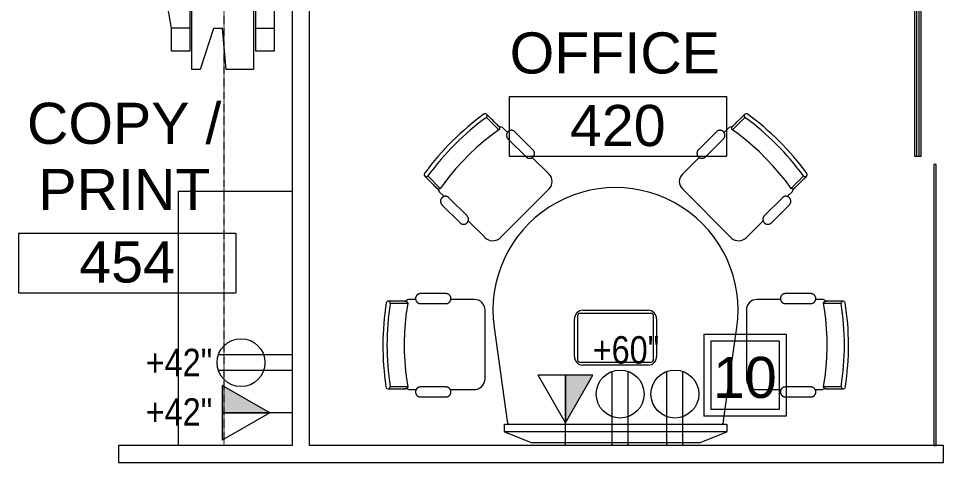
# Model space of a CAD drawing. Header units: inches. Extents: x 1 to 4333, y -575 to 1753.
# Drawn here: x 2907.8 to 3110.5, y 604.6 to 701.9 of the extents above; entities that cross this region are included whole.
import ezdxf

# ---------------------------------------------------------------- set-up
doc = ezdxf.new("R2010")
doc.units = ezdxf.units.IN
doc.header["$MEASUREMENT"] = 0
doc.linetypes.add('Hidden 1_8_', pattern=[0.1875, 0.125, -0.0625])
for name, color, linetype, lineweight in [('A-ANNO-NOTE', 131, 'Continuous', 20), ('A-AREA-IDEN', 2, 'Continuous', 20), ('A-DETL-HDLN', 90, 'Hidden 1_8_', 9), ('A-DOOR', 31, 'Continuous', 13), ('A-DOOR-FRAM', 31, 'Continuous', 9), ('A-DOOR-GLAZ', 31, 'Continuous', 9), ('A-GLAZ-CURT', 52, 'Continuous', 9), ('E-COMM-IDEN', 2, 'Continuous', 9), ('E-ELEC-FIXT-IDEN', 2, 'Continuous', 9), ('I-FURN', 30, 'Continuous', 9), ('I-WALL', 2, 'Continuous', 13), ('Q-CASE', 31, 'Continuous', 9), ('Q-SPCQ', 91, 'Continuous', 9)]:
    doc.layers.add(name, color=color, linetype=linetype, lineweight=lineweight)
doc.styles.add('Arial', font='arial.ttf', dxfattribs={"height": 9})
doc.styles.add('Arial_2', font='arial.ttf', dxfattribs={"width": 0.85, "height": 6})

# ---------------------------------------------------------------- blocks, each defined once
blk = doc.blocks.new('CWDR_Single Sliding DOOR - 3_5_-2610408-New Construction - Tel_Data_Elec Plan')
at = {"layer": 'A-DOOR-FRAM'}
for p, q in [((16.25, -3), (-19, -3)), ((-19, -3), (-19, -3.5625)), ((-19, -3.9375), (-19, -4.5)), ((16.25, -3), (16.25, -3.5625)), ((16.25, -3.9375), (16.25, -4.5)), ((-19, -4.5), (16.25, -4.5))]:
    blk.add_line(p, q, dxfattribs=at)
at = {"layer": 'A-DOOR-GLAZ', "color": 10, "lineweight": 20}
for p, q in [((-19, -3.5625), (16.25, -3.5625)), ((-19, -3.9375), (-19, -3.5625)), ((16.25, -3.9375), (-19, -3.9375)), ((16.25, -3.5625), (16.25, -3.9375))]:
    blk.add_line(p, q, dxfattribs=at)
blk = doc.blocks.new('System Panel - Glazed-2610409-New Construction - Tel_Data_Elec Plan')
at = {"layer": 'A-GLAZ-CURT', "color": 10, "lineweight": 20}
for p, q in [((30.75, 0.25), (-30.75, 0.25)), ((-30.75, 0.25), (-30.75, -0.25)), ((30.75, -0.25), (30.75, 0.25)), ((-30.75, -0.25), (30.75, -0.25))]:
    blk.add_line(p, q, dxfattribs=at)
blk = doc.blocks.new('Table - Conference - Huddle Half Moon - 4 Chair Desk Height - Steelcase - Mediascape - Table - Huddle - 4 Chair Half Moon - Steelcase - Mediascape-V20-New Construction - Tel_Data_Elec Plan')
at = {"layer": 'I-FURN'}
for p, q in [((-23.67, 17.98), (-26.57, -2.4)), ((26.65, -2.44), (23.76, 18.11)), ((-37.19, 12.78), (-42.8, 12.78)), ((42.8, 12.78), (37.19, 12.78)), ((-45.59, 10.51), (-49.45, 10.51)), ((-43.74, 11.18), (-45.11, 11.18)), ((-42.8, 10.61), (-37.19, 10.61)), ((-31.06, 11.18), (-36.24, 11.18)), ((36.24, 11.18), (31.06, 11.18)), ((37.19, 10.61), (42.8, 10.61)), ((45.11, 11.18), (43.74, 11.18)), ((49.45, 10.51), (45.59, 10.51)), ((-28.65, -6.26), (-28.65, 8.99)), ((28.65, 8.99), (28.65, -6.26)), ((-8.3, 4.65), (-8.3, -5)), ((7.86, 5.15), (-7.8, 5.15)), ((-7.1, 5.83), (7.18, 5.83)), ((8.36, -5), (8.36, 4.65)), ((-8.97, -4.31), (-8.97, 3.95)), ((9.06, 3.95), (9.06, -4.31)), ((-7.8, -5.5), (7.86, -5.5)), ((-49.44, -7.66), (-45.57, -7.66)), ((-37.19, -7.67), (-42.8, -7.67)), ((7.17, -6.2), (-7.09, -6.2)), ((42.8, -7.67), (37.19, -7.67)), ((45.57, -7.66), (49.44, -7.66)), ((-45.11, -8.56), (-43.86, -8.56)), ((-42.8, -9.83), (-37.19, -9.83)), ((-36.13, -8.56), (-30.95, -8.56)), ((30.95, -8.56), (36.13, -8.56)), ((37.19, -9.83), (42.8, -9.83)), ((43.86, -8.56), (45.11, -8.56)), ((-28.65, -22.14), (-32.32, -25.8)), ((-14.62, -32.77), (-25.4, -21.99)), ((25.4, -21.99), (14.62, -32.77)), ((32.32, -25.8), (28.65, -22.14)), ((-34.12, -25.34), (-38.08, -29.3)), ((38.08, -29.3), (34.12, -25.34)), ((-36.55, -30.84), (-32.58, -26.87)), ((32.58, -26.87), (36.55, -30.84)), ((-37.62, -31.1), (-38.59, -32.07)), ((38.59, -32.07), (37.62, -31.1)), ((-40.04, -34.47), (-41.18, -35.61)), ((-38.45, -32.88), (-40.02, -34.45)), ((41.18, -35.61), (38.45, -32.88)), ((-18.28, -39.68), (-14.62, -36.02)), ((14.62, -36.02), (18.28, -39.68)), ((-19.66, -39.8), (-23.62, -43.76)), ((23.62, -43.76), (19.66, -39.8)), ((-22.09, -45.29), (-18.13, -41.33)), ((18.13, -41.33), (22.09, -45.29)), ((-28.32, -48.45), (-25.59, -45.72)), ((-24.63, -46.03), (-23.74, -45.15)), ((23.74, -45.15), (24.63, -46.03)), ((25.59, -45.72), (28.32, -48.45))]:
    blk.add_line(p, q, dxfattribs=at)
at = {"layer": 'I-FURN', "flags": 128}
for points in [[(-42.8, 12.78), (-42.84, 12.78), (-42.89, 12.78), (-42.93, 12.77), (-42.97, 12.77), (-43.01, 12.76), (-43.06, 12.75), (-43.1, 12.74), (-43.14, 12.73), (-43.18, 12.71), (-43.22, 12.69), (-43.26, 12.68), (-43.3, 12.66), (-43.34, 12.64), (-43.37, 12.61), (-43.41, 12.59), (-43.45, 12.57), (-43.48, 12.54), (-43.51, 12.51), (-43.55, 12.48), (-43.58, 12.45), (-43.61, 12.42), (-43.63, 12.39), (-43.66, 12.35), (-43.69, 12.32), (-43.71, 12.28), (-43.73, 12.25), (-43.76, 12.21), (-43.77, 12.17), (-43.79, 12.13), (-43.81, 12.09), (-43.82, 12.05), (-43.84, 12.01), (-43.85, 11.97), (-43.86, 11.92), (-43.87, 11.88), (-43.87, 11.84), (-43.88, 11.79), (-43.88, 11.75), (-43.88, 11.71), (-43.88, 11.66), (-43.88, 11.62), (-43.88, 11.58), (-43.87, 11.54), (-43.86, 11.49), (-43.85, 11.45), (-43.84, 11.41), (-43.83, 11.37), (-43.82, 11.33), (-43.8, 11.29), (-43.78, 11.25), (-43.77, 11.21), (-43.75, 11.17), (-43.72, 11.13), (-43.7, 11.09), (-43.68, 11.06), (-43.65, 11.02), (-43.62, 10.99), (-43.59, 10.96), (-43.56, 10.93), (-43.53, 10.9), (-43.5, 10.87), (-43.46, 10.84), (-43.43, 10.82), (-43.39, 10.79), (-43.36, 10.77), (-43.32, 10.75), (-43.28, 10.73), (-43.24, 10.71), (-43.2, 10.69), (-43.16, 10.68), (-43.12, 10.66), (-43.08, 10.65), (-43.04, 10.64), (-42.99, 10.63), (-42.95, 10.62), (-42.91, 10.62), (-42.87, 10.61), (-42.82, 10.61), (-42.8, 10.61)], [(-37.19, 10.61), (-37.15, 10.61), (-37.1, 10.62), (-37.06, 10.62), (-37.02, 10.63), (-36.98, 10.63), (-36.93, 10.64), (-36.89, 10.65), (-36.85, 10.67), (-36.81, 10.68), (-36.77, 10.7), (-36.73, 10.72), (-36.69, 10.73), (-36.65, 10.76), (-36.61, 10.78), (-36.58, 10.8), (-36.54, 10.83), (-36.51, 10.85), (-36.48, 10.88), (-36.44, 10.91), (-36.41, 10.94), (-36.38, 10.97), (-36.36, 11.01), (-36.33, 11.04), (-36.3, 11.07), (-36.28, 11.11), (-36.26, 11.15), (-36.23, 11.19), (-36.21, 11.22), (-36.2, 11.26), (-36.18, 11.3), (-36.17, 11.34), (-36.15, 11.39), (-36.14, 11.43), (-36.13, 11.47), (-36.12, 11.51), (-36.12, 11.56), (-36.11, 11.6), (-36.11, 11.64), (-36.11, 11.68), (-36.11, 11.73), (-36.11, 11.77), (-36.11, 11.81), (-36.12, 11.86), (-36.13, 11.9), (-36.13, 11.94), (-36.15, 11.98), (-36.16, 12.03), (-36.17, 12.07), (-36.19, 12.11), (-36.2, 12.15), (-36.22, 12.19), (-36.24, 12.22), (-36.27, 12.26), (-36.29, 12.3), (-36.31, 12.33), (-36.34, 12.37), (-36.37, 12.4), (-36.4, 12.43), (-36.43, 12.47), (-36.46, 12.5), (-36.49, 12.52), (-36.52, 12.55), (-36.56, 12.58), (-36.6, 12.6), (-36.63, 12.63), (-36.67, 12.65), (-36.71, 12.67), (-36.75, 12.69), (-36.79, 12.7), (-36.83, 12.72), (-36.87, 12.73), (-36.91, 12.74), (-36.95, 12.75), (-36.99, 12.76), (-37.04, 12.77), (-37.08, 12.77), (-37.12, 12.78), (-37.17, 12.78), (-37.19, 12.78)], [(37.19, 12.78), (37.15, 12.78), (37.1, 12.78), (37.06, 12.77), (37.02, 12.77), (36.98, 12.76), (36.93, 12.75), (36.89, 12.74), (36.85, 12.73), (36.81, 12.71), (36.77, 12.69), (36.73, 12.68), (36.69, 12.66), (36.65, 12.64), (36.61, 12.61), (36.58, 12.59), (36.54, 12.57), (36.51, 12.54), (36.48, 12.51), (36.44, 12.48), (36.41, 12.45), (36.38, 12.42), (36.36, 12.39), (36.33, 12.35), (36.3, 12.32), (36.28, 12.28), (36.26, 12.25), (36.23, 12.21), (36.21, 12.17), (36.2, 12.13), (36.18, 12.09), (36.17, 12.05), (36.15, 12.01), (36.14, 11.97), (36.13, 11.92), (36.12, 11.88), (36.12, 11.84), (36.11, 11.79), (36.11, 11.75), (36.11, 11.71), (36.11, 11.66), (36.11, 11.62), (36.11, 11.58), (36.12, 11.54), (36.13, 11.49), (36.13, 11.45), (36.15, 11.41), (36.16, 11.37), (36.17, 11.33), (36.19, 11.29), (36.2, 11.25), (36.22, 11.21), (36.24, 11.17), (36.27, 11.13), (36.29, 11.09), (36.31, 11.06), (36.34, 11.02), (36.37, 10.99), (36.4, 10.96), (36.43, 10.93), (36.46, 10.9), (36.49, 10.87), (36.52, 10.84), (36.56, 10.82), (36.6, 10.79), (36.63, 10.77), (36.67, 10.75), (36.71, 10.73), (36.75, 10.71), (36.79, 10.69), (36.83, 10.68), (36.87, 10.66), (36.91, 10.65), (36.95, 10.64), (36.99, 10.63), (37.04, 10.62), (37.08, 10.62), (37.12, 10.61), (37.17, 10.61), (37.19, 10.61)], [(42.8, 10.61), (42.84, 10.61), (42.89, 10.62), (42.93, 10.62), (42.97, 10.63), (43.01, 10.63), (43.06, 10.64), (43.1, 10.65), (43.14, 10.67), (43.18, 10.68), (43.22, 10.7), (43.26, 10.72), (43.3, 10.73), (43.34, 10.76), (43.37, 10.78), (43.41, 10.8), (43.45, 10.83), (43.48, 10.85), (43.51, 10.88), (43.55, 10.91), (43.58, 10.94), (43.61, 10.97), (43.63, 11.01), (43.66, 11.04), (43.69, 11.07), (43.71, 11.11), (43.73, 11.15), (43.76, 11.19), (43.77, 11.22), (43.79, 11.26), (43.81, 11.3), (43.82, 11.34), (43.84, 11.39), (43.85, 11.43), (43.86, 11.47), (43.87, 11.51), (43.87, 11.56), (43.88, 11.6), (43.88, 11.64), (43.88, 11.68), (43.88, 11.73), (43.88, 11.77), (43.88, 11.81), (43.87, 11.86), (43.86, 11.9), (43.85, 11.94), (43.84, 11.98), (43.83, 12.03), (43.82, 12.07), (43.8, 12.11), (43.78, 12.15), (43.77, 12.19), (43.75, 12.22), (43.72, 12.26), (43.7, 12.3), (43.68, 12.33), (43.65, 12.37), (43.62, 12.4), (43.59, 12.43), (43.56, 12.47), (43.53, 12.5), (43.5, 12.52), (43.46, 12.55), (43.43, 12.58), (43.39, 12.6), (43.36, 12.63), (43.32, 12.65), (43.28, 12.67), (43.24, 12.69), (43.2, 12.7), (43.16, 12.72), (43.12, 12.73), (43.08, 12.74), (43.04, 12.75), (42.99, 12.76), (42.95, 12.77), (42.91, 12.77), (42.87, 12.78), (42.82, 12.78), (42.8, 12.78)], [(-46.1, 11.02), (-46.13, 11.02), (-46.22, 11.02), (-46.37, 11.02), (-46.58, 11.02), (-46.85, 11.02), (-47.18, 11.02), (-47.57, 11.02), (-48.02, 11.02), (-48.53, 11.02), (-49.09, 11.02), (-49.71, 11.02), (-49.91, 11.02)], [(-45.59, 10.51), (-45.91, 8.41), (-46.14, 6.3), (-46.29, 4.18), (-46.36, 2.06), (-46.34, -0.06), (-46.24, -2.19), (-46.05, -4.3), (-45.78, -6.41), (-45.57, -7.66)], [(-46.3, 11.02), (-46.17, 11.02), (-46.11, 11.02), (-46.1, 11.02)], [(-46.1, 11.02), (-46.08, 11.02), (-46.06, 11.02), (-46.04, 11.01), (-46.02, 11.01), (-46, 11.01), (-45.98, 11), (-45.96, 11), (-45.94, 10.99), (-45.92, 10.98), (-45.9, 10.98), (-45.88, 10.97), (-45.86, 10.96), (-45.84, 10.95), (-45.83, 10.94), (-45.81, 10.93), (-45.79, 10.92), (-45.78, 10.9), (-45.76, 10.89), (-45.75, 10.88), (-45.73, 10.86), (-45.72, 10.85), (-45.71, 10.83), (-45.69, 10.82), (-45.68, 10.8), (-45.67, 10.78), (-45.66, 10.77), (-45.65, 10.75), (-45.64, 10.73), (-45.63, 10.71), (-45.62, 10.69), (-45.62, 10.67), (-45.61, 10.65), (-45.6, 10.64), (-45.6, 10.62), (-45.6, 10.6), (-45.59, 10.58), (-45.59, 10.56), (-45.59, 10.54), (-45.59, 10.51), (-45.59, 10.51)], [(45.57, -7.66), (45.9, -5.56), (46.13, -3.45), (46.29, -1.33), (46.36, 0.79), (46.34, 2.91), (46.24, 5.03), (46.06, 7.15), (45.79, 9.25), (45.59, 10.51)], [(45.59, 10.51), (45.59, 10.53), (45.59, 10.55), (45.59, 10.57), (45.6, 10.59), (45.6, 10.61), (45.6, 10.63), (45.61, 10.65), (45.61, 10.67), (45.62, 10.69), (45.63, 10.71), (45.64, 10.73), (45.65, 10.74), (45.66, 10.76), (45.67, 10.78), (45.68, 10.8), (45.69, 10.81), (45.7, 10.83), (45.72, 10.84), (45.73, 10.86), (45.74, 10.87), (45.76, 10.89), (45.77, 10.9), (45.79, 10.91), (45.81, 10.92), (45.82, 10.94), (45.84, 10.95), (45.86, 10.96), (45.88, 10.97), (45.89, 10.97), (45.91, 10.98), (45.93, 10.99), (45.95, 11), (45.97, 11), (45.99, 11.01), (46.01, 11.01), (46.03, 11.01), (46.05, 11.01), (46.07, 11.02), (46.09, 11.02), (46.1, 11.02)], [(49.91, 11.02), (49.27, 11.02), (48.69, 11.02), (48.17, 11.02), (47.7, 11.02), (47.3, 11.02), (46.95, 11.02), (46.66, 11.02), (46.43, 11.02), (46.26, 11.02), (46.15, 11.02), (46.1, 11.02), (46.1, 11.02)], [(46.1, 11.02), (46.13, 11.02), (46.22, 11.02), (46.3, 11.02)], [(-45.57, -7.66), (-45.57, -7.68), (-45.57, -7.7), (-45.58, -7.72), (-45.58, -7.74), (-45.58, -7.76), (-45.59, -7.78), (-45.59, -7.8), (-45.6, -7.82), (-45.6, -7.84), (-45.61, -7.86), (-45.62, -7.88), (-45.63, -7.9), (-45.64, -7.91), (-45.65, -7.93), (-45.66, -7.95), (-45.67, -7.96), (-45.68, -7.98), (-45.7, -8), (-45.71, -8.01), (-45.73, -8.03), (-45.74, -8.04), (-45.76, -8.05), (-45.77, -8.06), (-45.79, -8.08), (-45.81, -8.09), (-45.82, -8.1), (-45.84, -8.11), (-45.86, -8.12), (-45.88, -8.13), (-45.9, -8.13), (-45.91, -8.14), (-45.93, -8.15), (-45.95, -8.15), (-45.97, -8.16), (-45.99, -8.16), (-46.01, -8.16), (-46.03, -8.17), (-46.05, -8.17), (-46.07, -8.17), (-46.08, -8.17)], [(-42.8, -7.67), (-42.84, -7.67), (-42.89, -7.67), (-42.93, -7.67), (-42.97, -7.68), (-43.01, -7.69), (-43.06, -7.7), (-43.1, -7.71), (-43.14, -7.72), (-43.18, -7.74), (-43.22, -7.75), (-43.26, -7.77), (-43.3, -7.79), (-43.34, -7.81), (-43.37, -7.83), (-43.41, -7.86), (-43.45, -7.88), (-43.48, -7.91), (-43.51, -7.94), (-43.54, -7.96), (-43.58, -8), (-43.6, -8.03), (-43.63, -8.06), (-43.66, -8.09), (-43.69, -8.13), (-43.71, -8.16), (-43.73, -8.2), (-43.75, -8.24), (-43.77, -8.28), (-43.79, -8.32), (-43.81, -8.36), (-43.82, -8.4), (-43.84, -8.44), (-43.85, -8.48), (-43.86, -8.52), (-43.87, -8.57), (-43.87, -8.61), (-43.88, -8.65), (-43.88, -8.69), (-43.88, -8.74), (-43.88, -8.78), (-43.88, -8.82), (-43.87, -8.87), (-43.87, -8.91), (-43.86, -8.95), (-43.85, -8.99), (-43.84, -9.04), (-43.83, -9.08), (-43.82, -9.12), (-43.8, -9.16), (-43.78, -9.2), (-43.76, -9.24), (-43.74, -9.28), (-43.72, -9.31), (-43.7, -9.35), (-43.67, -9.39), (-43.65, -9.42), (-43.62, -9.45), (-43.59, -9.49), (-43.56, -9.52), (-43.53, -9.55), (-43.5, -9.58), (-43.46, -9.6), (-43.43, -9.63), (-43.39, -9.65), (-43.36, -9.68), (-43.32, -9.7), (-43.28, -9.72), (-43.24, -9.74), (-43.2, -9.75), (-43.16, -9.77), (-43.12, -9.78), (-43.08, -9.79), (-43.04, -9.8), (-42.99, -9.81), (-42.95, -9.82), (-42.91, -9.83), (-42.87, -9.83), (-42.82, -9.83), (-42.8, -9.83)], [(-37.19, -9.83), (-37.15, -9.83), (-37.1, -9.83), (-37.06, -9.82), (-37.02, -9.82), (-36.98, -9.81), (-36.93, -9.8), (-36.89, -9.79), (-36.85, -9.78), (-36.81, -9.76), (-36.77, -9.75), (-36.73, -9.73), (-36.69, -9.71), (-36.65, -9.69), (-36.62, -9.67), (-36.58, -9.64), (-36.54, -9.62), (-36.51, -9.59), (-36.48, -9.56), (-36.45, -9.53), (-36.41, -9.5), (-36.38, -9.47), (-36.36, -9.44), (-36.33, -9.4), (-36.3, -9.37), (-36.28, -9.33), (-36.26, -9.3), (-36.24, -9.26), (-36.22, -9.22), (-36.2, -9.18), (-36.18, -9.14), (-36.17, -9.1), (-36.15, -9.06), (-36.14, -9.02), (-36.13, -8.98), (-36.12, -8.93), (-36.12, -8.89), (-36.11, -8.85), (-36.11, -8.8), (-36.11, -8.76), (-36.11, -8.72), (-36.11, -8.67), (-36.11, -8.63), (-36.12, -8.59), (-36.13, -8.55), (-36.14, -8.5), (-36.15, -8.46), (-36.16, -8.42), (-36.17, -8.38), (-36.19, -8.34), (-36.21, -8.3), (-36.23, -8.26), (-36.25, -8.22), (-36.27, -8.18), (-36.29, -8.15), (-36.32, -8.11), (-36.34, -8.08), (-36.37, -8.04), (-36.4, -8.01), (-36.43, -7.98), (-36.46, -7.95), (-36.49, -7.92), (-36.53, -7.9), (-36.56, -7.87), (-36.6, -7.84), (-36.63, -7.82), (-36.67, -7.8), (-36.71, -7.78), (-36.75, -7.76), (-36.79, -7.74), (-36.83, -7.73), (-36.87, -7.72), (-36.91, -7.7), (-36.95, -7.69), (-37, -7.68), (-37.04, -7.68), (-37.08, -7.67), (-37.12, -7.67), (-37.17, -7.67), (-37.19, -7.67)], [(37.19, -7.67), (37.15, -7.67), (37.1, -7.67), (37.06, -7.67), (37.02, -7.68), (36.98, -7.69), (36.93, -7.7), (36.89, -7.71), (36.85, -7.72), (36.81, -7.74), (36.77, -7.75), (36.73, -7.77), (36.69, -7.79), (36.65, -7.81), (36.62, -7.83), (36.58, -7.86), (36.54, -7.88), (36.51, -7.91), (36.48, -7.94), (36.45, -7.96), (36.41, -8), (36.38, -8.03), (36.36, -8.06), (36.33, -8.09), (36.3, -8.13), (36.28, -8.16), (36.26, -8.2), (36.24, -8.24), (36.22, -8.28), (36.2, -8.32), (36.18, -8.36), (36.17, -8.4), (36.15, -8.44), (36.14, -8.48), (36.13, -8.52), (36.12, -8.57), (36.12, -8.61), (36.11, -8.65), (36.11, -8.69), (36.11, -8.74), (36.11, -8.78), (36.11, -8.82), (36.11, -8.87), (36.12, -8.91), (36.13, -8.95), (36.14, -8.99), (36.15, -9.04), (36.16, -9.08), (36.17, -9.12), (36.19, -9.16), (36.21, -9.2), (36.23, -9.24), (36.25, -9.28), (36.27, -9.31), (36.29, -9.35), (36.32, -9.39), (36.34, -9.42), (36.37, -9.45), (36.4, -9.49), (36.43, -9.52), (36.46, -9.55), (36.49, -9.58), (36.53, -9.6), (36.56, -9.63), (36.6, -9.65), (36.63, -9.68), (36.67, -9.7), (36.71, -9.72), (36.75, -9.74), (36.79, -9.75), (36.83, -9.77), (36.87, -9.78), (36.91, -9.79), (36.95, -9.8), (37, -9.81), (37.04, -9.82), (37.08, -9.83), (37.12, -9.83), (37.17, -9.83), (37.19, -9.83)], [(42.8, -9.83), (42.84, -9.83), (42.89, -9.83), (42.93, -9.82), (42.97, -9.82), (43.01, -9.81), (43.06, -9.8), (43.1, -9.79), (43.14, -9.78), (43.18, -9.76), (43.22, -9.75), (43.26, -9.73), (43.3, -9.71), (43.34, -9.69), (43.37, -9.67), (43.41, -9.64), (43.45, -9.62), (43.48, -9.59), (43.51, -9.56), (43.54, -9.53), (43.58, -9.5), (43.6, -9.47), (43.63, -9.44), (43.66, -9.4), (43.69, -9.37), (43.71, -9.33), (43.73, -9.3), (43.75, -9.26), (43.77, -9.22), (43.79, -9.18), (43.81, -9.14), (43.82, -9.1), (43.84, -9.06), (43.85, -9.02), (43.86, -8.98), (43.87, -8.93), (43.87, -8.89), (43.88, -8.85), (43.88, -8.8), (43.88, -8.76), (43.88, -8.72), (43.88, -8.67), (43.87, -8.63), (43.87, -8.59), (43.86, -8.55), (43.85, -8.5), (43.84, -8.46), (43.83, -8.42), (43.82, -8.38), (43.8, -8.34), (43.78, -8.3), (43.76, -8.26), (43.74, -8.22), (43.72, -8.18), (43.7, -8.15), (43.67, -8.11), (43.65, -8.08), (43.62, -8.04), (43.59, -8.01), (43.56, -7.98), (43.53, -7.95), (43.5, -7.92), (43.46, -7.9), (43.43, -7.87), (43.39, -7.84), (43.36, -7.82), (43.32, -7.8), (43.28, -7.78), (43.24, -7.76), (43.2, -7.74), (43.16, -7.73), (43.12, -7.72), (43.08, -7.7), (43.04, -7.69), (42.99, -7.68), (42.95, -7.68), (42.91, -7.67), (42.87, -7.67), (42.82, -7.67), (42.8, -7.67)], [(46.08, -8.17), (46.06, -8.17), (46.04, -8.17), (46.02, -8.16), (46, -8.16), (45.98, -8.16), (45.96, -8.15), (45.94, -8.15), (45.92, -8.14), (45.9, -8.14), (45.88, -8.13), (45.86, -8.12), (45.85, -8.11), (45.83, -8.1), (45.81, -8.09), (45.79, -8.08), (45.78, -8.07), (45.76, -8.06), (45.74, -8.04), (45.73, -8.03), (45.72, -8.01), (45.7, -8), (45.69, -7.98), (45.68, -7.97), (45.66, -7.95), (45.65, -7.94), (45.64, -7.92), (45.63, -7.9), (45.62, -7.88), (45.61, -7.86), (45.61, -7.84), (45.6, -7.83), (45.59, -7.81), (45.59, -7.79), (45.58, -7.77), (45.58, -7.75), (45.58, -7.73), (45.57, -7.71), (45.57, -7.69), (45.57, -7.67), (45.57, -7.66)], [(-49.89, -8.17), (-49.26, -8.17), (-48.68, -8.17), (-48.15, -8.17), (-47.69, -8.17), (-47.28, -8.17), (-46.93, -8.17), (-46.64, -8.17), (-46.41, -8.17), (-46.24, -8.17), (-46.13, -8.17), (-46.08, -8.17), (-46.08, -8.17)], [(-46.08, -8.17), (-46.11, -8.17), (-46.2, -8.17), (-46.28, -8.17)], [(46.28, -8.17), (46.16, -8.17), (46.09, -8.17), (46.08, -8.17)], [(46.08, -8.17), (46.11, -8.17), (46.2, -8.17), (46.35, -8.17), (46.56, -8.17), (46.84, -8.17), (47.17, -8.17), (47.56, -8.17), (48, -8.17), (48.51, -8.17), (49.07, -8.17), (49.69, -8.17), (49.89, -8.17)], [(-32.58, -26.87), (-32.55, -26.84), (-32.53, -26.81), (-32.5, -26.77), (-32.47, -26.74), (-32.45, -26.7), (-32.42, -26.67), (-32.4, -26.63), (-32.38, -26.59), (-32.36, -26.55), (-32.35, -26.51), (-32.33, -26.47), (-32.32, -26.43), (-32.31, -26.39), (-32.29, -26.35), (-32.29, -26.31), (-32.28, -26.26), (-32.27, -26.22), (-32.27, -26.18), (-32.27, -26.13), (-32.27, -26.09), (-32.27, -26.05), (-32.27, -26), (-32.28, -25.96), (-32.28, -25.92), (-32.29, -25.87), (-32.3, -25.83), (-32.31, -25.79), (-32.33, -25.75), (-32.34, -25.71), (-32.36, -25.67), (-32.38, -25.63), (-32.4, -25.59), (-32.42, -25.55), (-32.44, -25.52), (-32.47, -25.48), (-32.49, -25.45), (-32.52, -25.41), (-32.55, -25.38), (-32.58, -25.35), (-32.61, -25.32), (-32.64, -25.29), (-32.67, -25.26), (-32.71, -25.23), (-32.74, -25.21), (-32.78, -25.18), (-32.82, -25.16), (-32.85, -25.14), (-32.89, -25.12), (-32.93, -25.11), (-32.97, -25.09), (-33.01, -25.07), (-33.06, -25.06), (-33.1, -25.05), (-33.14, -25.04), (-33.18, -25.03), (-33.23, -25.03), (-33.27, -25.02), (-33.31, -25.02), (-33.36, -25.02), (-33.4, -25.02), (-33.44, -25.03), (-33.49, -25.03), (-33.53, -25.04), (-33.57, -25.04), (-33.61, -25.05), (-33.65, -25.06), (-33.7, -25.08), (-33.74, -25.09), (-33.78, -25.11), (-33.82, -25.13), (-33.86, -25.15), (-33.89, -25.17), (-33.93, -25.19), (-33.97, -25.21), (-34, -25.24), (-34.04, -25.26), (-34.07, -25.29), (-34.1, -25.32), (-34.12, -25.34)], [(34.12, -25.34), (34.09, -25.31), (34.05, -25.28), (34.02, -25.25), (33.99, -25.23), (33.95, -25.2), (33.91, -25.18), (33.88, -25.16), (33.84, -25.14), (33.8, -25.12), (33.76, -25.1), (33.72, -25.09), (33.68, -25.07), (33.64, -25.06), (33.59, -25.05), (33.55, -25.04), (33.51, -25.03), (33.47, -25.03), (33.42, -25.02), (33.38, -25.02), (33.34, -25.02), (33.29, -25.02), (33.25, -25.03), (33.21, -25.03), (33.16, -25.04), (33.12, -25.05), (33.08, -25.06), (33.04, -25.07), (33, -25.08), (32.95, -25.1), (32.91, -25.11), (32.88, -25.13), (32.84, -25.15), (32.8, -25.17), (32.76, -25.2), (32.73, -25.22), (32.69, -25.25), (32.66, -25.27), (32.62, -25.3), (32.59, -25.33), (32.56, -25.36), (32.53, -25.39), (32.51, -25.43), (32.48, -25.46), (32.45, -25.5), (32.43, -25.53), (32.41, -25.57), (32.39, -25.61), (32.37, -25.65), (32.35, -25.69), (32.34, -25.73), (32.32, -25.77), (32.31, -25.81), (32.3, -25.85), (32.29, -25.89), (32.28, -25.94), (32.27, -25.98), (32.27, -26.02), (32.27, -26.07), (32.27, -26.11), (32.27, -26.15), (32.27, -26.2), (32.28, -26.24), (32.28, -26.28), (32.29, -26.32), (32.3, -26.37), (32.31, -26.41), (32.32, -26.45), (32.34, -26.49), (32.35, -26.53), (32.37, -26.57), (32.39, -26.61), (32.41, -26.65), (32.43, -26.68), (32.46, -26.72), (32.48, -26.76), (32.51, -26.79), (32.54, -26.82), (32.57, -26.86), (32.58, -26.87)], [(-38.08, -29.3), (-38.11, -29.34), (-38.14, -29.37), (-38.17, -29.4), (-38.2, -29.44), (-38.22, -29.47), (-38.24, -29.51), (-38.27, -29.55), (-38.29, -29.58), (-38.3, -29.62), (-38.32, -29.66), (-38.34, -29.7), (-38.35, -29.75), (-38.36, -29.79), (-38.37, -29.83), (-38.38, -29.87), (-38.39, -29.91), (-38.39, -29.96), (-38.4, -30), (-38.4, -30.04), (-38.4, -30.09), (-38.4, -30.13), (-38.4, -30.17), (-38.39, -30.22), (-38.38, -30.26), (-38.38, -30.3), (-38.37, -30.34), (-38.35, -30.39), (-38.34, -30.43), (-38.33, -30.47), (-38.31, -30.51), (-38.29, -30.55), (-38.27, -30.59), (-38.25, -30.62), (-38.23, -30.66), (-38.2, -30.7), (-38.18, -30.73), (-38.15, -30.76), (-38.12, -30.8), (-38.09, -30.83), (-38.06, -30.86), (-38.03, -30.89), (-38, -30.92), (-37.96, -30.94), (-37.93, -30.97), (-37.89, -30.99), (-37.85, -31.01), (-37.81, -31.03), (-37.77, -31.05), (-37.74, -31.07), (-37.69, -31.09), (-37.65, -31.1), (-37.61, -31.11), (-37.57, -31.12), (-37.53, -31.13), (-37.49, -31.14), (-37.44, -31.15), (-37.4, -31.15), (-37.36, -31.15), (-37.31, -31.16), (-37.27, -31.15), (-37.23, -31.15), (-37.18, -31.15), (-37.14, -31.14), (-37.1, -31.13), (-37.06, -31.12), (-37.01, -31.11), (-36.97, -31.1), (-36.93, -31.08), (-36.89, -31.07), (-36.85, -31.05), (-36.81, -31.03), (-36.77, -31.01), (-36.74, -30.99), (-36.7, -30.96), (-36.67, -30.94), (-36.63, -30.91), (-36.6, -30.88), (-36.57, -30.85), (-36.55, -30.84)], [(36.55, -30.84), (36.58, -30.87), (36.61, -30.9), (36.65, -30.92), (36.68, -30.95), (36.72, -30.97), (36.75, -31), (36.79, -31.02), (36.83, -31.04), (36.87, -31.06), (36.91, -31.08), (36.95, -31.09), (36.99, -31.1), (37.03, -31.12), (37.07, -31.13), (37.12, -31.14), (37.16, -31.14), (37.2, -31.15), (37.25, -31.15), (37.29, -31.15), (37.33, -31.15), (37.38, -31.15), (37.42, -31.15), (37.46, -31.15), (37.51, -31.14), (37.55, -31.13), (37.59, -31.12), (37.63, -31.11), (37.67, -31.09), (37.71, -31.08), (37.75, -31.06), (37.79, -31.04), (37.83, -31.03), (37.87, -31), (37.91, -30.98), (37.94, -30.96), (37.98, -30.93), (38.01, -30.9), (38.04, -30.88), (38.08, -30.85), (38.11, -30.81), (38.13, -30.78), (38.16, -30.75), (38.19, -30.72), (38.21, -30.68), (38.24, -30.64), (38.26, -30.61), (38.28, -30.57), (38.3, -30.53), (38.32, -30.49), (38.33, -30.45), (38.35, -30.41), (38.36, -30.37), (38.37, -30.32), (38.38, -30.28), (38.39, -30.24), (38.39, -30.2), (38.4, -30.15), (38.4, -30.11), (38.4, -30.07), (38.4, -30.02), (38.4, -29.98), (38.39, -29.94), (38.39, -29.89), (38.38, -29.85), (38.37, -29.81), (38.36, -29.77), (38.34, -29.73), (38.33, -29.69), (38.31, -29.65), (38.3, -29.61), (38.28, -29.57), (38.26, -29.53), (38.23, -29.49), (38.21, -29.46), (38.18, -29.42), (38.16, -29.39), (38.13, -29.35), (38.1, -29.32), (38.08, -29.3)], [(-39.17, -32.88), (-39.19, -32.9), (-39.25, -32.97), (-39.36, -33.08), (-39.51, -33.23), (-39.7, -33.42), (-39.94, -33.65), (-40.21, -33.93), (-40.53, -34.24), (-40.89, -34.6), (-41.28, -35), (-41.72, -35.44), (-41.86, -35.58)], [(-39.31, -33.03), (-39.22, -32.94), (-39.18, -32.89), (-39.17, -32.88)], [(-39.17, -32.88), (-39.15, -32.87), (-39.14, -32.86), (-39.12, -32.84), (-39.11, -32.83), (-39.09, -32.82), (-39.07, -32.81), (-39.05, -32.8), (-39.04, -32.79), (-39.02, -32.78), (-39, -32.77), (-38.98, -32.76), (-38.96, -32.76), (-38.94, -32.75), (-38.92, -32.75), (-38.9, -32.74), (-38.88, -32.74), (-38.86, -32.74), (-38.84, -32.74), (-38.82, -32.73), (-38.8, -32.73), (-38.78, -32.74), (-38.76, -32.74), (-38.74, -32.74), (-38.72, -32.74), (-38.7, -32.75), (-38.68, -32.75), (-38.66, -32.76), (-38.64, -32.76), (-38.62, -32.77), (-38.6, -32.78), (-38.59, -32.79), (-38.57, -32.8), (-38.55, -32.81), (-38.53, -32.82), (-38.52, -32.83), (-38.5, -32.84), (-38.48, -32.85), (-38.47, -32.87), (-38.45, -32.88), (-38.45, -32.88)], [(-38.45, -32.88), (-37.19, -34.59), (-35.87, -36.25), (-34.47, -37.86), (-33.02, -39.4), (-31.51, -40.89), (-29.93, -42.32), (-28.3, -43.68), (-26.62, -44.98), (-25.59, -45.72)], [(25.59, -45.72), (27.3, -44.46), (28.96, -43.14), (30.57, -41.75), (32.12, -40.3), (33.61, -38.79), (35.04, -37.22), (36.41, -35.59), (37.71, -33.91), (38.45, -32.88)], [(38.45, -32.88), (38.47, -32.87), (38.48, -32.86), (38.5, -32.84), (38.51, -32.83), (38.53, -32.82), (38.55, -32.81), (38.56, -32.8), (38.58, -32.79), (38.6, -32.78), (38.62, -32.77), (38.64, -32.76), (38.66, -32.76), (38.68, -32.75), (38.7, -32.75), (38.72, -32.74), (38.74, -32.74), (38.76, -32.74), (38.78, -32.74), (38.8, -32.73), (38.82, -32.73), (38.84, -32.74), (38.86, -32.74), (38.88, -32.74), (38.9, -32.74), (38.92, -32.75), (38.94, -32.75), (38.96, -32.76), (38.98, -32.76), (38.99, -32.77), (39.01, -32.78), (39.03, -32.79), (39.05, -32.8), (39.07, -32.81), (39.08, -32.82), (39.1, -32.83), (39.12, -32.84), (39.13, -32.85), (39.15, -32.87), (39.16, -32.88), (39.17, -32.88)], [(41.86, -35.58), (41.41, -35.13), (41, -34.72), (40.63, -34.35), (40.3, -34.02), (40.02, -33.73), (39.77, -33.48), (39.56, -33.28), (39.4, -33.12), (39.28, -33), (39.2, -32.92), (39.17, -32.89), (39.17, -32.88)], [(39.17, -32.88), (39.19, -32.9), (39.25, -32.97), (39.31, -33.03)], [(-18.13, -41.33), (-18.1, -41.3), (-18.07, -41.26), (-18.04, -41.23), (-18.02, -41.2), (-17.99, -41.16), (-17.97, -41.12), (-17.95, -41.09), (-17.93, -41.05), (-17.91, -41.01), (-17.89, -40.97), (-17.88, -40.93), (-17.86, -40.89), (-17.85, -40.85), (-17.84, -40.8), (-17.83, -40.76), (-17.82, -40.72), (-17.82, -40.68), (-17.81, -40.63), (-17.81, -40.59), (-17.81, -40.55), (-17.81, -40.5), (-17.82, -40.46), (-17.82, -40.42), (-17.83, -40.37), (-17.84, -40.33), (-17.85, -40.29), (-17.86, -40.25), (-17.87, -40.21), (-17.89, -40.17), (-17.9, -40.13), (-17.92, -40.09), (-17.94, -40.05), (-17.96, -40.01), (-17.99, -39.97), (-18.01, -39.94), (-18.04, -39.9), (-18.06, -39.87), (-18.09, -39.84), (-18.12, -39.81), (-18.15, -39.78), (-18.18, -39.75), (-18.22, -39.72), (-18.25, -39.69), (-18.29, -39.67), (-18.32, -39.64), (-18.36, -39.62), (-18.4, -39.6), (-18.44, -39.58), (-18.48, -39.56), (-18.52, -39.55), (-18.56, -39.53), (-18.6, -39.52), (-18.64, -39.51), (-18.68, -39.5), (-18.73, -39.49), (-18.77, -39.49), (-18.81, -39.48), (-18.85, -39.48), (-18.9, -39.48), (-18.94, -39.48), (-18.98, -39.48), (-19.03, -39.49), (-19.07, -39.49), (-19.11, -39.5), (-19.16, -39.51), (-19.2, -39.52), (-19.24, -39.54), (-19.28, -39.55), (-19.32, -39.57), (-19.36, -39.59), (-19.4, -39.6), (-19.44, -39.63), (-19.47, -39.65), (-19.51, -39.67), (-19.54, -39.7), (-19.58, -39.72), (-19.61, -39.75), (-19.64, -39.78), (-19.66, -39.8)], [(19.66, -39.8), (19.63, -39.77), (19.6, -39.74), (19.56, -39.71), (19.53, -39.69), (19.49, -39.66), (19.46, -39.64), (19.42, -39.62), (19.38, -39.6), (19.34, -39.58), (19.3, -39.56), (19.26, -39.54), (19.22, -39.53), (19.18, -39.52), (19.14, -39.51), (19.09, -39.5), (19.05, -39.49), (19.01, -39.49), (18.96, -39.48), (18.92, -39.48), (18.88, -39.48), (18.83, -39.48), (18.79, -39.49), (18.75, -39.49), (18.71, -39.5), (18.66, -39.51), (18.62, -39.52), (18.58, -39.53), (18.54, -39.54), (18.5, -39.56), (18.46, -39.57), (18.42, -39.59), (18.38, -39.61), (18.34, -39.63), (18.31, -39.65), (18.27, -39.68), (18.24, -39.7), (18.2, -39.73), (18.17, -39.76), (18.14, -39.79), (18.11, -39.82), (18.08, -39.85), (18.05, -39.89), (18.02, -39.92), (18, -39.95), (17.98, -39.99), (17.95, -40.03), (17.93, -40.07), (17.91, -40.11), (17.9, -40.14), (17.88, -40.19), (17.87, -40.23), (17.85, -40.27), (17.84, -40.31), (17.83, -40.35), (17.83, -40.39), (17.82, -40.44), (17.82, -40.48), (17.81, -40.52), (17.81, -40.57), (17.81, -40.61), (17.82, -40.65), (17.82, -40.7), (17.83, -40.74), (17.83, -40.78), (17.84, -40.82), (17.86, -40.87), (17.87, -40.91), (17.88, -40.95), (17.9, -40.99), (17.92, -41.03), (17.94, -41.07), (17.96, -41.1), (17.98, -41.14), (18, -41.18), (18.03, -41.21), (18.06, -41.25), (18.08, -41.28), (18.11, -41.31), (18.13, -41.33)], [(-23.62, -43.76), (-23.65, -43.79), (-23.68, -43.83), (-23.71, -43.86), (-23.74, -43.89), (-23.76, -43.93), (-23.78, -43.97), (-23.81, -44), (-23.83, -44.04), (-23.85, -44.08), (-23.86, -44.12), (-23.88, -44.16), (-23.89, -44.2), (-23.9, -44.24), (-23.91, -44.29), (-23.92, -44.33), (-23.93, -44.37), (-23.94, -44.41), (-23.94, -44.46), (-23.94, -44.5), (-23.94, -44.54), (-23.94, -44.59), (-23.94, -44.63), (-23.93, -44.67), (-23.93, -44.72), (-23.92, -44.76), (-23.91, -44.8), (-23.9, -44.84), (-23.88, -44.88), (-23.87, -44.92), (-23.85, -44.96), (-23.83, -45), (-23.81, -45.04), (-23.79, -45.08), (-23.77, -45.12), (-23.74, -45.15), (-23.72, -45.19), (-23.69, -45.22), (-23.66, -45.25), (-23.63, -45.29), (-23.6, -45.32), (-23.57, -45.34), (-23.54, -45.37), (-23.5, -45.4), (-23.47, -45.42), (-23.43, -45.45), (-23.39, -45.47), (-23.36, -45.49), (-23.32, -45.51), (-23.28, -45.53), (-23.24, -45.54), (-23.2, -45.56), (-23.15, -45.57), (-23.11, -45.58), (-23.07, -45.59), (-23.03, -45.6), (-22.99, -45.6), (-22.94, -45.61), (-22.9, -45.61), (-22.86, -45.61), (-22.81, -45.61), (-22.77, -45.61), (-22.73, -45.6), (-22.68, -45.6), (-22.64, -45.59), (-22.6, -45.58), (-22.56, -45.57), (-22.52, -45.55), (-22.47, -45.54), (-22.43, -45.52), (-22.4, -45.51), (-22.36, -45.49), (-22.32, -45.47), (-22.28, -45.44), (-22.25, -45.42), (-22.21, -45.39), (-22.18, -45.37), (-22.14, -45.34), (-22.11, -45.31), (-22.09, -45.29)], [(22.09, -45.29), (22.13, -45.32), (22.16, -45.35), (22.19, -45.38), (22.23, -45.41), (22.26, -45.43), (22.3, -45.45), (22.34, -45.47), (22.37, -45.5), (22.41, -45.51), (22.45, -45.53), (22.49, -45.55), (22.53, -45.56), (22.58, -45.57), (22.62, -45.58), (22.66, -45.59), (22.7, -45.6), (22.75, -45.6), (22.79, -45.61), (22.83, -45.61), (22.88, -45.61), (22.92, -45.61), (22.96, -45.61), (23, -45.6), (23.05, -45.59), (23.09, -45.59), (23.13, -45.58), (23.17, -45.56), (23.22, -45.55), (23.26, -45.54), (23.3, -45.52), (23.33, -45.5), (23.37, -45.48), (23.41, -45.46), (23.45, -45.44), (23.48, -45.41), (23.52, -45.39), (23.55, -45.36), (23.59, -45.33), (23.62, -45.3), (23.65, -45.27), (23.68, -45.24), (23.7, -45.21), (23.73, -45.17), (23.76, -45.14), (23.78, -45.1), (23.8, -45.06), (23.82, -45.02), (23.84, -44.99), (23.86, -44.95), (23.87, -44.91), (23.89, -44.86), (23.9, -44.82), (23.91, -44.78), (23.92, -44.74), (23.93, -44.7), (23.93, -44.65), (23.94, -44.61), (23.94, -44.57), (23.94, -44.52), (23.94, -44.48), (23.94, -44.44), (23.93, -44.39), (23.93, -44.35), (23.92, -44.31), (23.91, -44.27), (23.9, -44.23), (23.89, -44.18), (23.87, -44.14), (23.85, -44.1), (23.84, -44.06), (23.82, -44.02), (23.8, -43.99), (23.77, -43.95), (23.75, -43.91), (23.73, -43.88), (23.7, -43.84), (23.67, -43.81), (23.64, -43.78), (23.62, -43.76)], [(-28.29, -49.13), (-27.84, -48.68), (-27.43, -48.27), (-27.06, -47.9), (-26.73, -47.57), (-26.44, -47.29), (-26.19, -47.04), (-25.99, -46.83), (-25.82, -46.67), (-25.7, -46.55), (-25.63, -46.47), (-25.59, -46.44), (-25.59, -46.44)], [(-25.59, -46.44), (-25.61, -46.46), (-25.68, -46.52), (-25.73, -46.58)], [(-25.59, -45.72), (-25.58, -45.73), (-25.56, -45.75), (-25.55, -45.77), (-25.54, -45.78), (-25.53, -45.8), (-25.51, -45.82), (-25.5, -45.83), (-25.5, -45.85), (-25.49, -45.87), (-25.48, -45.89), (-25.47, -45.91), (-25.46, -45.93), (-25.46, -45.95), (-25.45, -45.96), (-25.45, -45.98), (-25.45, -46), (-25.44, -46.03), (-25.44, -46.05), (-25.44, -46.07), (-25.44, -46.09), (-25.44, -46.11), (-25.44, -46.13), (-25.45, -46.15), (-25.45, -46.17), (-25.45, -46.19), (-25.46, -46.21), (-25.46, -46.23), (-25.47, -46.25), (-25.48, -46.26), (-25.48, -46.28), (-25.49, -46.3), (-25.5, -46.32), (-25.51, -46.34), (-25.52, -46.35), (-25.53, -46.37), (-25.55, -46.39), (-25.56, -46.4), (-25.57, -46.42), (-25.59, -46.43), (-25.59, -46.44)], [(25.59, -46.44), (25.58, -46.42), (25.56, -46.41), (25.55, -46.39), (25.54, -46.38), (25.53, -46.36), (25.51, -46.34), (25.5, -46.32), (25.5, -46.31), (25.49, -46.29), (25.48, -46.27), (25.47, -46.25), (25.46, -46.23), (25.46, -46.21), (25.45, -46.19), (25.45, -46.17), (25.45, -46.15), (25.44, -46.13), (25.44, -46.11), (25.44, -46.09), (25.44, -46.07), (25.44, -46.05), (25.44, -46.03), (25.45, -46.01), (25.45, -45.99), (25.45, -45.97), (25.46, -45.95), (25.46, -45.93), (25.47, -45.91), (25.48, -45.89), (25.48, -45.87), (25.49, -45.86), (25.5, -45.84), (25.51, -45.82), (25.52, -45.8), (25.53, -45.79), (25.55, -45.77), (25.56, -45.75), (25.57, -45.74), (25.59, -45.72), (25.59, -45.72)], [(25.73, -46.58), (25.64, -46.49), (25.6, -46.44), (25.59, -46.44)], [(25.59, -46.44), (25.61, -46.46), (25.68, -46.52), (25.78, -46.63), (25.93, -46.78), (26.12, -46.97), (26.36, -47.21), (26.63, -47.48), (26.95, -47.8), (27.31, -48.16), (27.71, -48.55), (28.14, -48.99), (28.29, -49.13)]]:
    blk.add_lwpolyline(points, dxfattribs=at)
at = {"layer": 'I-FURN'}
for centre, radius, start, end in [((-20.56, 17.54), 3.15, 154.8939, 171.9079), ((20.79, 17.69), 3, 8.0055, 23.8504), ((-45.11, 9.86), 1.32, 90, 125.7227), ((-31.06, 8.76), 2.42, 5.3193, 90), ((31.06, 8.76), 2.42, 90, 174.6807), ((45.11, 9.86), 1.32, 54.2773, 90), ((-7.1, 3.95), 1.88, 90, 180), ((-7.8, 4.65), 0.5, 90, 180), ((7.18, 3.95), 1.88, 360, 90), ((7.86, 4.65), 0.5, 360, 90), ((0.04, -6.18), 26.88, 171.9079, 8.0055), ((-7.09, -4.31), 1.89, 180, 270), ((-7.8, -5), 0.5, 180, 270), ((7.17, -4.31), 1.89, 270, 0), ((7.86, -5), 0.5, 270, 360), ((-30.95, -6.26), 2.3, 270, 360), ((30.95, -6.26), 2.3, 180, 270), ((-45.11, -7.24), 1.32, 222.1873, 270), ((45.11, -7.24), 1.32, 270, 317.8127), ((-26.94, -23.85), 2.42, 50.3193, 135), ((26.94, -23.85), 2.42, 45, 129.6807), ((-37.66, -33), 1.32, 135, 170.7227), ((37.66, -33), 1.32, 9.2773, 45), ((-16.24, -34.39), 2.3, 315, 45), ((16.24, -34.39), 2.3, 135, 225), ((-25.56, -45.1), 1.32, 267.1873, 315), ((25.56, -45.1), 1.32, 225, 272.8127)]:
    blk.add_arc(centre, radius, start, end, dxfattribs=at)
for centre, major_axis, ratio, start_param, end_param in [((-2.39, 1.47), (0, 54.09), 0.899459, 1.402966, 1.74368), ((-2.39, 1.47), (0, 53.09), 0.899459, 1.399774, 1.74371), ((-49.91, 10.51), (0, 0.507), 0.899459, 4.712389, 7.853982), ((-46.3, 10.51), (0, 0.507), 0.99468, 6.021386, 6.283185), ((46.3, 10.51), (0, 0.507), 0.99468, 0, 0.272368), ((2.39, 1.47), (0, 53.09), 0.899459, 4.539475, 4.883411), ((49.91, 10.51), (0, 0.507), 0.899459, 4.712389, 7.853982), ((2.39, 1.47), (0, 54.09), 0.899459, 4.539505, 4.880219), ((-49.89, -7.66), (0, 0.507), 0.899459, 1.913366, 4.712389), ((49.89, -7.66), (0, 0.507), 0.899459, 1.570796, 4.369819), ((-46.28, -7.66), (0, 0.507), 0.99468, 2.996027, 3.185649), ((46.28, -7.66), (0, 0.507), 0.99468, 3.097536, 3.287158), ((-38.95, -33.38), (-0.359, 0.359), 0.99468, 6.021386, 6.283185), ((38.95, -33.38), (0.359, 0.359), 0.99468, 0, 0.261799), ((-41.5, -35.94), (-0.359, 0.359), 0.899459, 4.712389, 7.853982), ((-1.52, -8.73), (-38.25, 38.25), 0.899459, 1.402966, 1.74368), ((-1.52, -8.73), (-37.54, 37.54), 0.899459, 1.399774, 1.74371), ((1.52, -8.73), (37.54, 37.54), 0.899459, 4.539475, 4.883411), ((1.52, -8.73), (38.25, 38.25), 0.899459, 4.539505, 4.880219), ((41.5, -35.94), (0.359, 0.359), 0.899459, 4.712389, 7.853982), ((-26.09, -46.22), (-0.359, 0.359), 0.99468, 2.996027, 3.185649), ((26.09, -46.22), (0.359, 0.359), 0.99468, 3.097536, 3.287158), ((-28.65, -48.77), (-0.359, 0.359), 0.899459, 1.913366, 4.712389), ((28.65, -48.77), (0.359, 0.359), 0.899459, 1.570796, 4.369819)]:
    blk.add_ellipse(centre, major_axis=major_axis, ratio=ratio, start_param=start_param, end_param=end_param, dxfattribs=at)
blk = doc.blocks.new('SPEC-EQUIP-TV - 55_ LCD-2537516-New Construction - Tel_Data_Elec Plan')
at = {"layer": 'Q-SPCQ'}
for p, q in [((24.32, 0), (-24.32, 0)), ((-24.45, -0.12), (-24.45, -0.75)), ((-24.45, -0.75), (-24.45, -1.37)), ((-24.35, -1.57), (-18.34, -4)), ((24.35, -1.57), (-24.35, -1.57)), ((18.34, -4), (24.35, -1.57)), ((24.45, -0.75), (24.45, -0.12)), ((24.45, -1.37), (24.45, -0.75)), ((18.34, -4), (-18.34, -4))]:
    blk.add_line(p, q, dxfattribs=at)
for points, knots in [([(-24.45, -0.12), (-24.45, -0.11), (-24.45, -0.1), (-24.44, -0.08), (-24.43, -0.06), (-24.43, -0.05), (-24.42, -0.04), (-24.41, -0.03), (-24.4, -0.03), (-24.39, -0.02), (-24.38, -0.01), (-24.37, -0.01), (-24.35, 0), (-24.34, 0), (-24.32, 0)], [0, 0, 0, 0, 0.166667, 0.25, 0.333333, 0.416667, 0.458333, 0.5, 0.583333, 0.666667, 0.708333, 0.75, 0.833333, 1, 1, 1, 1]), ([(24.32, 0), (24.34, 0), (24.35, 0), (24.37, -0.01), (24.38, -0.02), (24.39, -0.02), (24.4, -0.03), (24.41, -0.03), (24.42, -0.04), (24.43, -0.05), (24.43, -0.06), (24.44, -0.08), (24.45, -0.1), (24.45, -0.11), (24.45, -0.12)], [-1, -1, -1, -1, -0.833333, -0.75, -0.666667, -0.625, -0.583333, -0.5, -0.458333, -0.416667, -0.333333, -0.25, -0.166667, 0, 0, 0, 0]), ([(-24.45, -1.37), (-24.45, -1.38), (-24.45, -1.41), (-24.44, -1.44), (-24.43, -1.46), (-24.42, -1.48), (-24.42, -1.49), (-24.41, -1.5), (-24.41, -1.51), (-24.4, -1.52), (-24.39, -1.53), (-24.38, -1.54), (-24.37, -1.56), (-24.35, -1.57), (-24.35, -1.57)], [0, 0, 0, 0, 0.125, 0.25, 0.375, 0.4375, 0.5, 0.53125, 0.5625, 0.625, 0.6875, 0.75, 0.875, 1, 1, 1, 1]), ([(24.35, -1.57), (24.35, -1.57), (24.37, -1.56), (24.38, -1.54), (24.39, -1.53), (24.4, -1.52), (24.41, -1.51), (24.42, -1.49), (24.42, -1.48), (24.43, -1.47), (24.44, -1.45), (24.44, -1.43), (24.45, -1.41), (24.45, -1.38), (24.45, -1.37)], [0, 0, 0, 0, 0.125, 0.25, 0.3125, 0.375, 0.4375, 0.5, 0.5625, 0.625, 0.6875, 0.75, 0.875, 1, 1, 1, 1])]:
    blk.add_open_spline(points, degree=3, knots=knots, dxfattribs=at)
blk = doc.blocks.new('Counter Top _No Backsplash_ - Standard Counter Top-2745742-New Construction - Tel_Data_Elec Plan')
at = {"layer": 'Q-CASE', "lineweight": 13}
for q in [(-47.26, 0), (8.44, -25)]:
    blk.add_line((8.44, 0), q, dxfattribs=at)
blk = doc.blocks.new('Copiers _ Printers - Copier - 60x27-629827-New Construction - Tel_Data_Elec Plan')
at = {"layer": 'I-FURN'}
for p, q in [((-21.89, 13.5), (-12.89, 15)), ((-12.89, 15), (-12.89, -9)), ((-12.14, 15), (-12.14, -11)), ((-4.64, 11.5), (-4.64, 15.67)), ((9.86, 11.5), (9.86, 15.92)), ((10.36, 11.5), (10.36, 15.92)), ((18.36, 11.5), (18.36, 15.45)), ((22.86, -11), (22.86, 15)), ((-26.89, 13.5), (-21.89, 13.5)), ((-26.89, 9.5), (-26.89, 13.5)), ((-21.89, 9.5), (-21.89, 13.5)), ((-12.14, 11.5), (22.86, 11.5)), ((-12.14, 11), (22.86, 11)), ((0, -11), (0, 11)), ((14.36, -11), (14.36, 11)), ((-30.89, 9), (-16.89, 9)), ((-30.89, 7.23), (-30.89, 9)), ((-21.89, 9.5), (-26.89, 9.5)), ((-16.89, 9.5), (-21.89, 9.5)), ((-16.89, -5), (-16.89, 9.5)), ((29.86, 9), (22.86, 9)), ((29.86, -6), (29.86, 9)), ((-21.91, 4.29), (-30.89, 7.23)), ((12.87, 8.09), (0, 8.09)), ((0, 6.59), (12.87, 6.59)), ((12.87, 6.59), (12.87, 8.09)), ((12.87, -5.33), (12.87, 6.59)), ((22.86, 8), (29.86, 8)), ((-21.91, 2.29), (-21.91, 4.29)), ((-30.89, 1.5), (-21.91, 2.29)), ((-30.89, -4.5), (-30.89, 1.5)), ((-16.89, -4.5), (-30.89, -4.5)), ((-26.89, -5), (-21.89, -5)), ((-26.89, -9), (-26.89, -5)), ((-21.89, -5), (-21.89, -9)), ((-21.89, -5), (-16.89, -5)), ((12.87, -5.33), (0, -5.33)), ((12.87, -6.83), (12.87, -5.33)), ((22.86, -5), (29.86, -5)), ((26.86, -6), (29.86, -6)), ((26.86, -10), (26.86, -6)), ((0, -6.83), (12.87, -6.83)), ((-21.89, -9), (-26.89, -9)), ((-12.89, -9), (-21.89, -9)), ((22.86, -10), (26.86, -10)), ((-12.14, -11), (22.86, -11))]:
    blk.add_line(p, q, dxfattribs=at)
blk.add_arc((5.36, -137.63), 153.63, 83.459, 96.541, dxfattribs=at)
blk = doc.blocks.new('FORM Room Tag - Name _ Number-2260771-New Construction - Tel_Data_Elec Plan')
at = {"layer": 'A-AREA-IDEN'}
for p, q in [((-0.2444, -0.0231), (-0.2444, -0.1589)), ((-0.2444, -0.0231), (0.2515, -0.0231)), ((0.2515, -0.0231), (0.2515, -0.1589)), ((-0.2444, -0.1589), (0.2515, -0.1589))]:
    blk.add_line(p, q, dxfattribs=at)
blk = doc.blocks.new('FORM Equipment_Fixture Tag - Square-214315-New Construction - Tel_Data_Elec Plan')
at = {"layer": 'A-ANNO-NOTE'}
for p, q in [((-0.09375, 0.09375), (0.09375, 0.09375)), ((-0.09375, 0.09375), (0.09375, 0.09375)), ((-0.09375, 0.09375), (0.09375, 0.09375)), ((-0.09375, 0.09375), (-0.09375, -0.09375)), ((0.09375, 0.09375), (0.09375, -0.09375)), ((-0.078125, 0.078125), (-0.078125, -0.078125)), ((-0.078125, 0.078125), (0.078125, 0.078125)), ((0.078125, 0.078125), (0.078125, -0.078125)), ((0.078125, -0.078125), (-0.078125, -0.078125)), ((0.09375, -0.09375), (-0.09375, -0.09375))]:
    blk.add_line(p, q, dxfattribs=at)

msp = doc.modelspace()

# ---------------------------------------------------------------- hatches: boundary and pattern name
at = {"layer": 'A-ANNO-NOTE', "lineweight": 9}
for points in [[(3027.66, 613.29), (3033.66, 623.74), (3027.66, 623.74)], [(2962.86, 615.49), (2952.4, 621.49), (2952.4, 615.49)]]:
    msp.add_hatch(color=256, dxfattribs=at).paths.add_polyline_path(points, flags=0)

# ---------------------------------------------------------------- linework, layer by layer
at = {"layer": 'A-ANNO-NOTE'}
for p, q in [((2967.78, 628.23), (2951.58, 628.23)), ((2967.78, 624.75), (2951.58, 624.75)), ((3037.91, 608.37), (3037.91, 624.57)), ((3041.4, 608.37), (3041.4, 624.57)), ((3049.91, 608.37), (3049.91, 624.57)), ((3053.4, 608.37), (3053.4, 624.57)), ((3027.66, 613.29), (3021.66, 623.74)), ((3033.66, 623.74), (3021.66, 623.74)), ((3033.66, 623.74), (3027.66, 623.74)), ((3027.66, 623.74), (3027.66, 613.29)), ((3027.66, 613.29), (3033.66, 623.74)), ((3027.66, 608.37), (3027.66, 623.74)), ((3027.66, 613.29), (3033.66, 623.74)), ((2952.4, 621.49), (2952.4, 615.49)), ((2962.86, 615.49), (2952.4, 621.49)), ((2952.4, 621.49), (2952.4, 609.49)), ((2962.86, 615.49), (2952.4, 621.49)), ((2952.4, 615.49), (2962.86, 615.49)), ((2967.78, 615.49), (2952.4, 615.49)), ((2962.86, 615.49), (2952.4, 609.49))]:
    msp.add_line(p, q, dxfattribs=at)
for centre in [(2956.54, 626.49), (3039.65, 619.61), (3051.65, 619.61)]:
    msp.add_circle(centre, 5.25, dxfattribs=at)
at = {"layer": 'A-DETL-HDLN'}
msp.add_line((2952.78, 754.07), (2952.78, 608.37), dxfattribs=at)
at = {"layer": 'I-WALL', "color": 10, "lineweight": 20}
for p, q in [((2967.78, 754.07), (2967.78, 608.37)), ((2971.53, 608.37), (2971.53, 717.87)), ((2967.78, 608.37), (2929.66, 608.37)), ((2929.66, 608.37), (2929.66, 604.62)), ((3110.53, 608.37), (2971.53, 608.37)), ((3110.53, 604.62), (3110.53, 608.37)), ((2929.66, 604.62), (3110.53, 604.62))]:
    msp.add_line(p, q, dxfattribs=at)

# ---------------------------------------------------------------- block references
at = {"layer": 'A-ANNO-NOTE', "xscale": 96, "yscale": 96, "zscale": 96}
msp.add_blockref('FORM Equipment_Fixture Tag - Square-214315-New Construction - Tel_Data_Elec Plan', (3067.02, 623.73), dxfattribs=at)
at = {"layer": 'A-AREA-IDEN', "xscale": 95.99999999999994, "yscale": 95.99999999999994, "zscale": 95.99999999999994}
for p in [(3038.79, 686.98), (2931.22, 657.07)]:
    msp.add_blockref('FORM Room Tag - Name _ Number-2260771-New Construction - Tel_Data_Elec Plan', p, dxfattribs=at)
at = {"layer": 'A-DOOR', "rotation": 269.9999999999999}
msp.add_blockref('CWDR_Single Sliding DOOR - 3_5_-2610408-New Construction - Tel_Data_Elec Plan', (3108.66, 687.87), dxfattribs=at)
at = {"layer": 'A-GLAZ-CURT', "rotation": 269.9999999999999}
msp.add_blockref('System Panel - Glazed-2610409-New Construction - Tel_Data_Elec Plan', (3108.66, 639.12), dxfattribs=at)
at = {"layer": 'I-FURN'}
for name, p, rotation in [('Copiers _ Printers - Copier - 60x27-629827-New Construction - Tel_Data_Elec Plan', (2954.78, 721.62), 89.99999999999974), ('Table - Conference - Huddle Half Moon - 4 Chair Desk Height - Steelcase - Mediascape - Table - Huddle - 4 Chair Half Moon - Steelcase - Mediascape-V20-New Construction - Tel_Data_Elec Plan', (3038.67, 631.77), 180)]:
    msp.add_blockref(name, p, dxfattribs=dict(at, rotation=rotation))
at = {"layer": 'Q-CASE', "lineweight": 13, "rotation": 89.9999999999999}
msp.add_blockref('Counter Top _No Backsplash_ - Standard Counter Top-2745742-New Construction - Tel_Data_Elec Plan', (2942.78, 655.63), dxfattribs=at)
at = {"layer": 'Q-SPCQ'}
msp.add_blockref('SPEC-EQUIP-TV - 55_ LCD-2537516-New Construction - Tel_Data_Elec Plan', (3038.67, 612.91), dxfattribs=at)

# ---------------------------------------------------------------- texts
at = {"layer": 'A-ANNO-NOTE', "lineweight": 9, "insert": (3060, 627.76), "char_height": 9, "width": 16.968, "attachment_point": 1, "style": 'Arial'}
msp.add_mtext('10', dxfattribs=at)
at = {"layer": 'A-AREA-IDEN', "lineweight": 9, "char_height": 9, "attachment_point": 1, "style": 'Arial'}
for s, insert, width in [('OFFICE', (3015.43, 698.83), 56.358), ('COPY /', (2909.61, 683.42), 52.116), ('420', (3028.64, 682.94), 25.452), ('PRINT', (2912.11, 668.92), 46.056), ('454', (2921.07, 653.03), 25.452)]:
    msp.add_mtext(s, dxfattribs=dict(at, insert=insert, width=width))
at = {"layer": 'E-COMM-IDEN', "insert": (2935.62, 618.69), "char_height": 6, "width": 18.0285, "attachment_point": 1, "style": 'Arial_2'}
msp.add_mtext('+42"', dxfattribs=at)
at = {"layer": 'E-ELEC-FIXT-IDEN', "char_height": 6, "width": 18.0285, "attachment_point": 1, "style": 'Arial_2'}
for s, insert in [('+60"', (3033.61, 632.29)), ('+42"', (2935.62, 629.52))]:
    msp.add_mtext(s, dxfattribs=dict(at, insert=insert))

doc.saveas('drawing.dxf')
